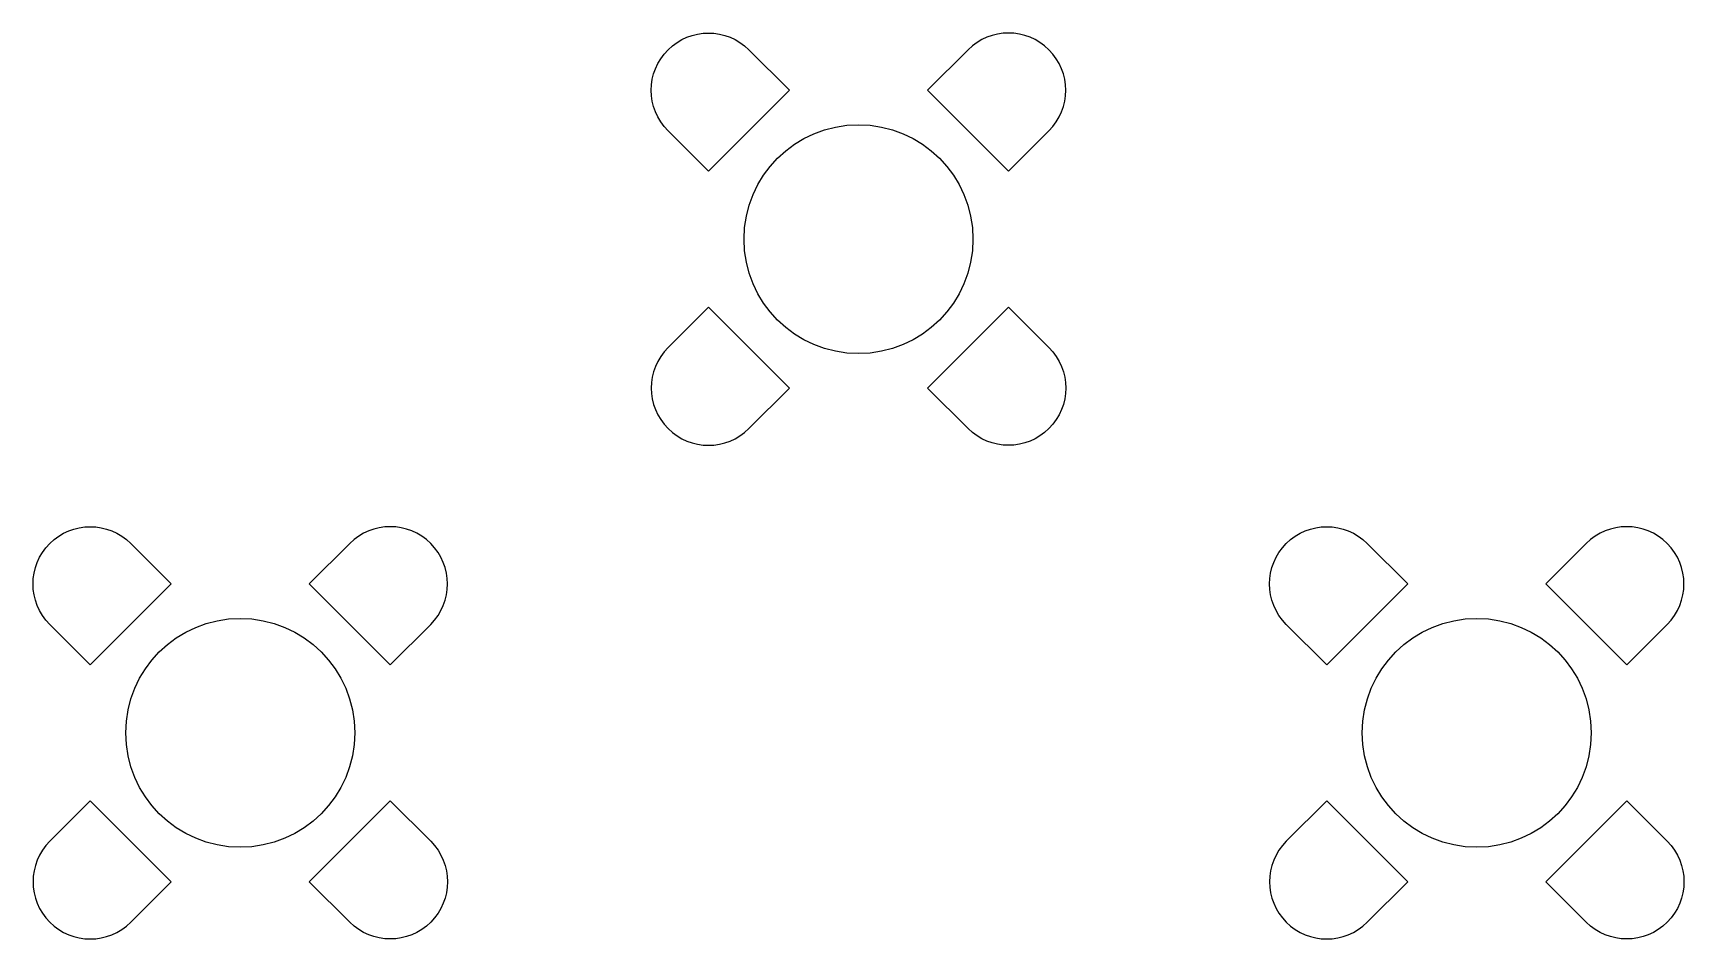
# Model space of a CAD drawing. Header units: millimetres. Extents: x 1478096 to 1808313, y 619971 to 762366.
# Drawn here: x 1585180 to 1590950, y 642497 to 645663 of the extents above; entities that cross this region are included whole.
import ezdxf

# ---------------------------------------------------------------- set-up
doc = ezdxf.new("R2010")
doc.units = ezdxf.units.MM
doc.header["$LTSCALE"] = 10
doc.layers.add('DC-ARQ-EQUIP.', color=43, linetype='Continuous')

msp = doc.modelspace()

# ---------------------------------------------------------------- linework, layer by layer
at = {"layer": 'DC-ARQ-EQUIP.'}
for points in [[(1587540.577, 645180.279), (1587399.156, 645321.7, -0.41421356), (1587399.156, 645604.543), (1587399.156, 645604.543, -0.41421356), (1587681.999, 645604.543), (1587823.42, 645463.121)], [(1588589.135, 645180.279), (1588730.556, 645321.7, 0.41421356), (1588730.556, 645604.543), (1588730.556, 645604.543, 0.41421356), (1588447.713, 645604.543), (1588306.292, 645463.121)], [(1587540.577, 644704.981), (1587399.156, 644563.559, 0.41421356), (1587399.156, 644280.717), (1587399.156, 644280.717, 0.41421356), (1587681.999, 644280.717), (1587823.42, 644422.138)], [(1588589.135, 644704.981), (1588730.556, 644563.559, -0.41421356), (1588730.556, 644280.717), (1588730.556, 644280.717, -0.41421356), (1588447.713, 644280.717), (1588306.292, 644422.138)], [(1585379.594, 643454.709), (1585238.173, 643596.13, -0.41421356), (1585238.173, 643878.973), (1585238.173, 643878.973, -0.41421356), (1585521.015, 643878.973), (1585662.437, 643737.551)], [(1586428.151, 643454.709), (1586569.572, 643596.13, 0.41421356), (1586569.572, 643878.973), (1586569.572, 643878.973, 0.41421356), (1586286.73, 643878.973), (1586145.308, 643737.551)], [(1589701.561, 643454.709), (1589560.139, 643596.13, -0.41421356), (1589560.139, 643878.973), (1589560.139, 643878.973, -0.41421356), (1589842.982, 643878.973), (1589984.404, 643737.551)], [(1590750.118, 643454.709), (1590891.539, 643596.13, 0.41421356), (1590891.539, 643878.973), (1590891.539, 643878.973, 0.41421356), (1590608.697, 643878.973), (1590467.275, 643737.551)], [(1585379.594, 642979.411), (1585238.173, 642837.989, 0.41421356), (1585238.173, 642555.147), (1585238.173, 642555.147, 0.41421356), (1585521.015, 642555.147), (1585662.437, 642696.568)], [(1586428.151, 642979.411), (1586569.572, 642837.989, -0.41421356), (1586569.572, 642555.147), (1586569.572, 642555.147, -0.41421356), (1586286.73, 642555.147), (1586145.308, 642696.568)], [(1589701.561, 642979.411), (1589560.139, 642837.989, 0.41421356), (1589560.139, 642555.147), (1589560.139, 642555.147, 0.41421356), (1589842.982, 642555.147), (1589984.404, 642696.568)], [(1590750.118, 642979.411), (1590891.539, 642837.989, -0.41421356), (1590891.539, 642555.147), (1590891.539, 642555.147, -0.41421356), (1590608.697, 642555.147), (1590467.275, 642696.568)]]:
    msp.add_lwpolyline(points, format="xyb", close=True, dxfattribs=at)
for centre in [(1588064.856, 644942.63), (1585903.873, 643217.06), (1590225.839, 643217.06)]:
    msp.add_circle(centre, 400, dxfattribs=at)

doc.saveas('drawing.dxf')
